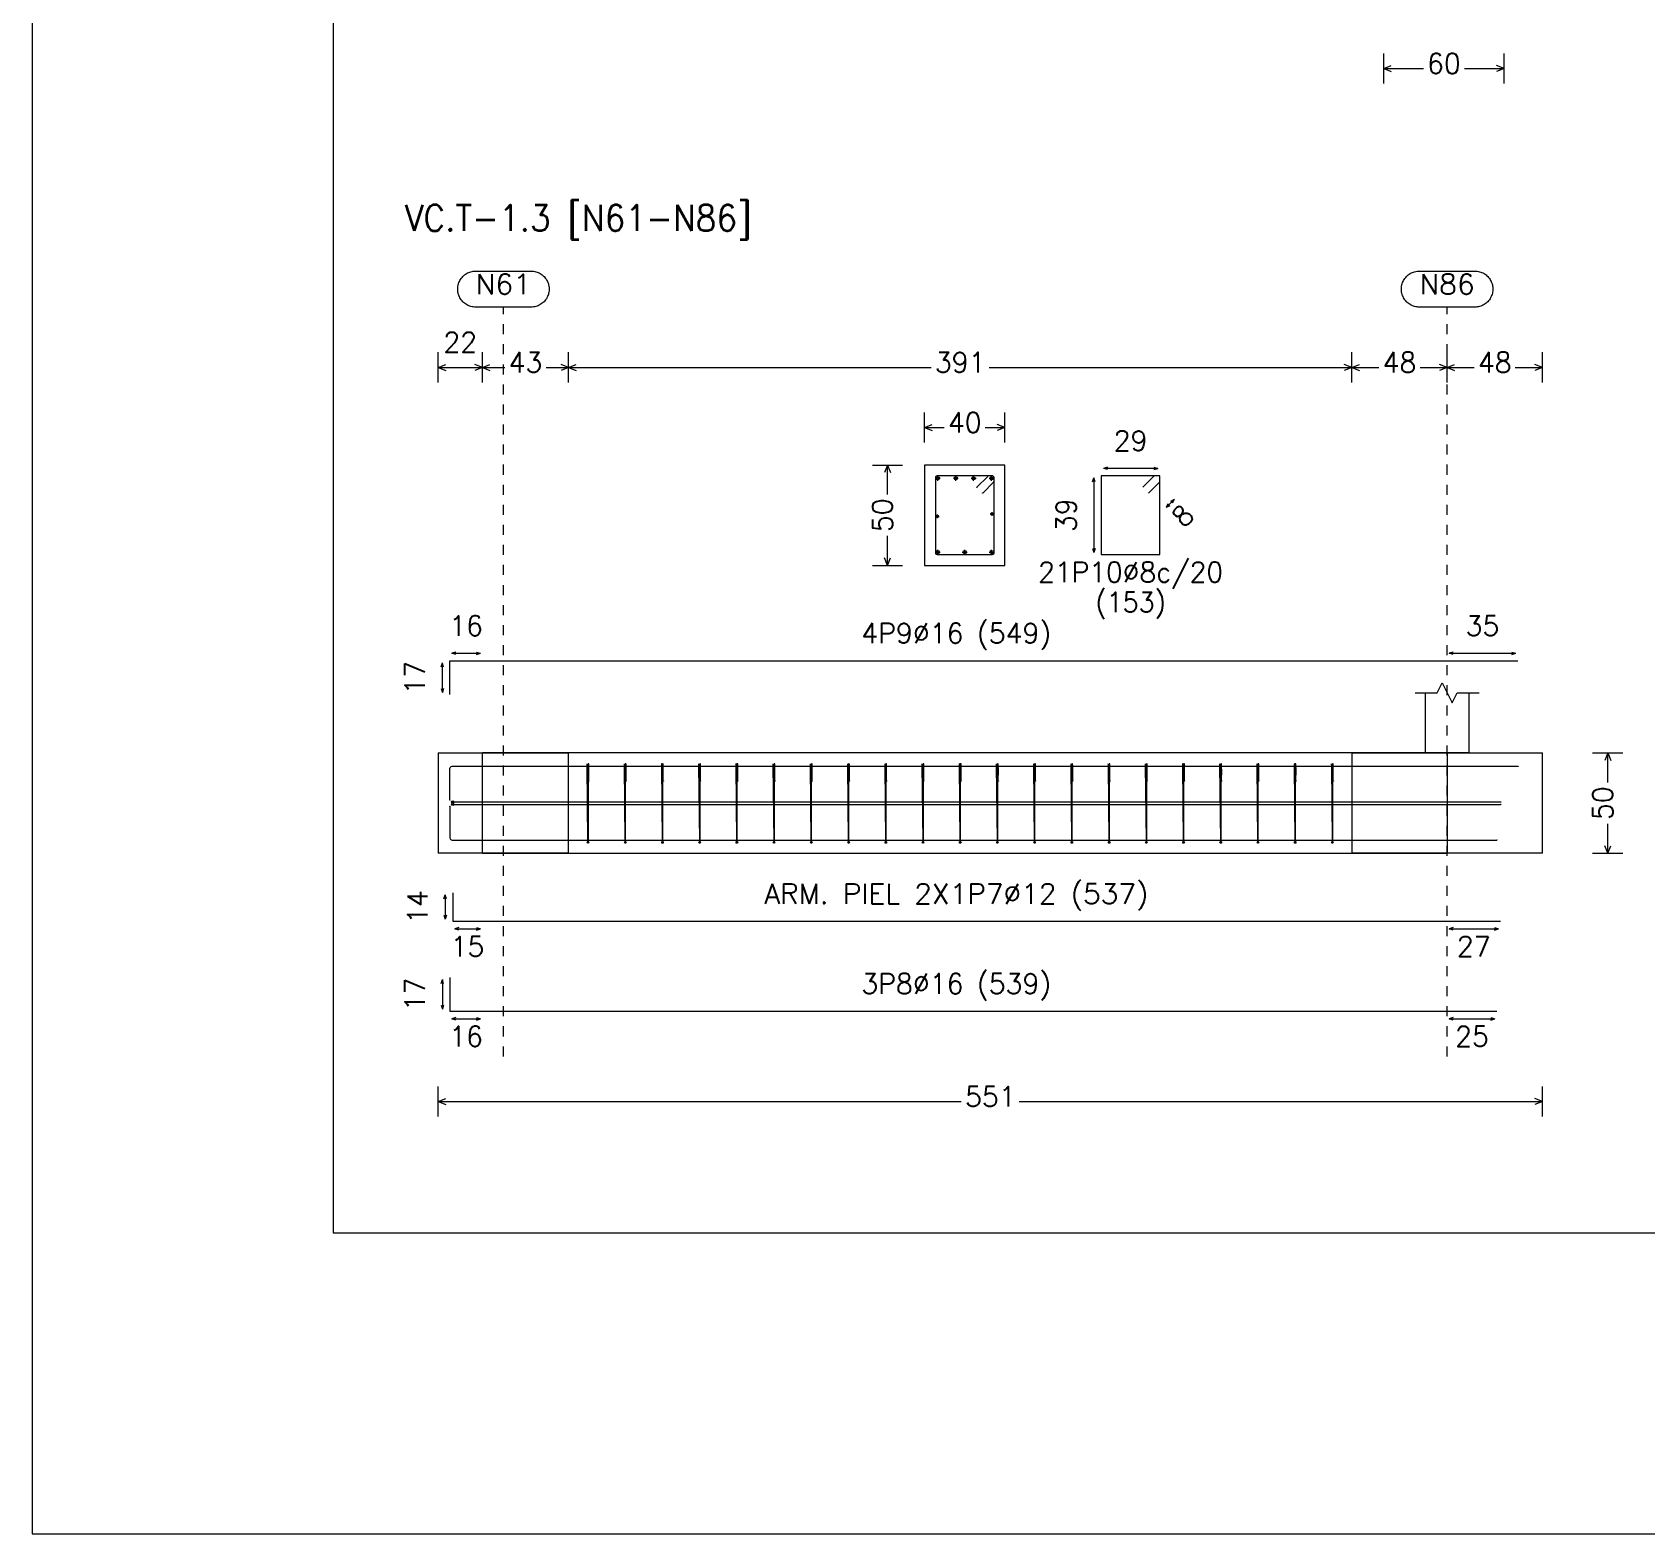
# Model space of a CAD drawing. Header units: millimetres. Extents: x -252 to 259, y -4 to 137.
# Drawn here: x -251.8 to -235.71, y 42.64 to 57.61 of the extents above; entities that cross this region are included whole.
import ezdxf
from ezdxf.enums import TextEntityAlignment as Align

# ---------------------------------------------------------------- set-up
doc = ezdxf.new("R2010")
doc.units = ezdxf.units.MM
doc.linetypes.add('CYPE_PUNTO', pattern=[0.075, 0, -0.075])
for name, color, linetype, lineweight in [('CIM_COTAS', 2, 'Continuous', 0), ('CIM_DIB_ARMADOS', 4, 'Continuous', 0), ('CIM_GEOMETRIA', 2, 'Continuous', 0), ('CIM_REFEREN', 2, 'Continuous', 0), ('CIM_TXT_ARMADOS', 3, 'Continuous', 0), ('RECUAD_LIMITES', 2, 'Continuous', 0), ('RECUAD_MARCO', 1, 'Continuous', 20)]:
    doc.layers.add(name, color=color, linetype=linetype, lineweight=lineweight)
doc.styles.add('CYPETXT', font='romans__.ttf', dxfattribs={"height": 0.2})

msp = doc.modelspace()

# ---------------------------------------------------------------- hatches: boundary and pattern name
at = {"layer": 'CIM_DIB_ARMADOS'}
h = msp.add_hatch(color=256, dxfattribs=at)
edge = h.paths.add_edge_path(flags=0)
edge.add_arc((-242.377, 53.076), 0.0016, 0, 360)
h = msp.add_hatch(color=256, dxfattribs=at)
edge = h.paths.add_edge_path(flags=0)
edge.add_arc((-242.319, 53.018), 0.0016, 0, 360)
h = msp.add_hatch(color=256, dxfattribs=at)
edge = h.paths.add_edge_path(flags=0)
edge.add_arc((-246.264, 50.205), 0.0016, 0, 360)
h = msp.add_hatch(color=256, dxfattribs=at)
edge = h.paths.add_edge_path(flags=0)
edge.add_arc((-245.893, 50.205), 0.0016, 0, 360)
h = msp.add_hatch(color=256, dxfattribs=at)
edge = h.paths.add_edge_path(flags=0)
edge.add_arc((-245.521, 50.205), 0.0016, 0, 360)
h = msp.add_hatch(color=256, dxfattribs=at)
edge = h.paths.add_edge_path(flags=0)
edge.add_arc((-245.15, 50.205), 0.0016, 0, 360)
h = msp.add_hatch(color=256, dxfattribs=at)
edge = h.paths.add_edge_path(flags=0)
edge.add_arc((-244.779, 50.205), 0.0016, 0, 360)
h = msp.add_hatch(color=256, dxfattribs=at)
edge = h.paths.add_edge_path(flags=0)
edge.add_arc((-244.408, 50.205), 0.0016, 0, 360)
h = msp.add_hatch(color=256, dxfattribs=at)
edge = h.paths.add_edge_path(flags=0)
edge.add_arc((-244.037, 50.205), 0.0016, 0, 360)
h = msp.add_hatch(color=256, dxfattribs=at)
edge = h.paths.add_edge_path(flags=0)
edge.add_arc((-243.666, 50.205), 0.0016, 0, 360)
h = msp.add_hatch(color=256, dxfattribs=at)
edge = h.paths.add_edge_path(flags=0)
edge.add_arc((-243.295, 50.205), 0.0016, 0, 360)
h = msp.add_hatch(color=256, dxfattribs=at)
edge = h.paths.add_edge_path(flags=0)
edge.add_arc((-242.923, 50.205), 0.0016, 0, 360)
h = msp.add_hatch(color=256, dxfattribs=at)
edge = h.paths.add_edge_path(flags=0)
edge.add_arc((-242.552, 50.205), 0.0016, 0, 360)
h = msp.add_hatch(color=256, dxfattribs=at)
edge = h.paths.add_edge_path(flags=0)
edge.add_arc((-242.181, 50.205), 0.0016, 0, 360)
h = msp.add_hatch(color=256, dxfattribs=at)
edge = h.paths.add_edge_path(flags=0)
edge.add_arc((-241.81, 50.205), 0.0016, 0, 360)
h = msp.add_hatch(color=256, dxfattribs=at)
edge = h.paths.add_edge_path(flags=0)
edge.add_arc((-241.439, 50.205), 0.0016, 0, 360)
h = msp.add_hatch(color=256, dxfattribs=at)
edge = h.paths.add_edge_path(flags=0)
edge.add_arc((-241.068, 50.205), 0.0016, 0, 360)
h = msp.add_hatch(color=256, dxfattribs=at)
edge = h.paths.add_edge_path(flags=0)
edge.add_arc((-240.697, 50.205), 0.0016, 0, 360)
h = msp.add_hatch(color=256, dxfattribs=at)
edge = h.paths.add_edge_path(flags=0)
edge.add_arc((-240.325, 50.205), 0.0016, 0, 360)
h = msp.add_hatch(color=256, dxfattribs=at)
edge = h.paths.add_edge_path(flags=0)
edge.add_arc((-239.954, 50.205), 0.0016, 0, 360)
h = msp.add_hatch(color=256, dxfattribs=at)
edge = h.paths.add_edge_path(flags=0)
edge.add_arc((-239.583, 50.205), 0.0016, 0, 360)
h = msp.add_hatch(color=256, dxfattribs=at)
edge = h.paths.add_edge_path(flags=0)
edge.add_arc((-239.212, 50.205), 0.0016, 0, 360)
h = msp.add_hatch(color=256, dxfattribs=at)
edge = h.paths.add_edge_path(flags=0)
edge.add_arc((-238.841, 50.205), 0.0016, 0, 360)
h = msp.add_hatch(color=256, dxfattribs=at)
edge = h.paths.add_edge_path(flags=0)
edge.add_arc((-236.982, 50.294), 0.0016, 0, 360)
h = msp.add_hatch(color=256, dxfattribs=at)
edge = h.paths.add_edge_path(flags=0)
edge.add_arc((-246.246, 50.147), 0.0016, 0, 360)
h = msp.add_hatch(color=256, dxfattribs=at)
edge = h.paths.add_edge_path(flags=0)
edge.add_arc((-245.875, 50.147), 0.0016, 0, 360)
h = msp.add_hatch(color=256, dxfattribs=at)
edge = h.paths.add_edge_path(flags=0)
edge.add_arc((-245.504, 50.147), 0.0016, 0, 360)
h = msp.add_hatch(color=256, dxfattribs=at)
edge = h.paths.add_edge_path(flags=0)
edge.add_arc((-245.133, 50.147), 0.0016, 0, 360)
h = msp.add_hatch(color=256, dxfattribs=at)
edge = h.paths.add_edge_path(flags=0)
edge.add_arc((-244.762, 50.147), 0.0016, 0, 360)
h = msp.add_hatch(color=256, dxfattribs=at)
edge = h.paths.add_edge_path(flags=0)
edge.add_arc((-244.391, 50.147), 0.0016, 0, 360)
h = msp.add_hatch(color=256, dxfattribs=at)
edge = h.paths.add_edge_path(flags=0)
edge.add_arc((-244.019, 50.147), 0.0016, 0, 360)
h = msp.add_hatch(color=256, dxfattribs=at)
edge = h.paths.add_edge_path(flags=0)
edge.add_arc((-243.648, 50.147), 0.0016, 0, 360)
h = msp.add_hatch(color=256, dxfattribs=at)
edge = h.paths.add_edge_path(flags=0)
edge.add_arc((-243.277, 50.147), 0.0016, 0, 360)
h = msp.add_hatch(color=256, dxfattribs=at)
edge = h.paths.add_edge_path(flags=0)
edge.add_arc((-242.906, 50.147), 0.0016, 0, 360)
h = msp.add_hatch(color=256, dxfattribs=at)
edge = h.paths.add_edge_path(flags=0)
edge.add_arc((-242.535, 50.147), 0.0016, 0, 360)
h = msp.add_hatch(color=256, dxfattribs=at)
edge = h.paths.add_edge_path(flags=0)
edge.add_arc((-242.164, 50.147), 0.0016, 0, 360)
h = msp.add_hatch(color=256, dxfattribs=at)
edge = h.paths.add_edge_path(flags=0)
edge.add_arc((-241.793, 50.147), 0.0016, 0, 360)
h = msp.add_hatch(color=256, dxfattribs=at)
edge = h.paths.add_edge_path(flags=0)
edge.add_arc((-241.421, 50.147), 0.0016, 0, 360)
h = msp.add_hatch(color=256, dxfattribs=at)
edge = h.paths.add_edge_path(flags=0)
edge.add_arc((-241.05, 50.147), 0.0016, 0, 360)
h = msp.add_hatch(color=256, dxfattribs=at)
edge = h.paths.add_edge_path(flags=0)
edge.add_arc((-240.679, 50.147), 0.0016, 0, 360)
h = msp.add_hatch(color=256, dxfattribs=at)
edge = h.paths.add_edge_path(flags=0)
edge.add_arc((-240.308, 50.147), 0.0016, 0, 360)
h = msp.add_hatch(color=256, dxfattribs=at)
edge = h.paths.add_edge_path(flags=0)
edge.add_arc((-239.937, 50.147), 0.0016, 0, 360)
h = msp.add_hatch(color=256, dxfattribs=at)
edge = h.paths.add_edge_path(flags=0)
edge.add_arc((-239.566, 50.147), 0.0016, 0, 360)
h = msp.add_hatch(color=256, dxfattribs=at)
edge = h.paths.add_edge_path(flags=0)
edge.add_arc((-239.195, 50.147), 0.0016, 0, 360)
h = msp.add_hatch(color=256, dxfattribs=at)
edge = h.paths.add_edge_path(flags=0)
edge.add_arc((-238.823, 50.147), 0.0016, 0, 360)
h = msp.add_hatch(color=256, dxfattribs=at)
edge = h.paths.add_edge_path(flags=0)
edge.add_arc((-247.632, 49.958), 0.0016, 0, 360)
h = msp.add_hatch(color=256, dxfattribs=at)
edge = h.paths.add_edge_path(flags=0)
edge.add_arc((-247.632, 49.894), 0.0016, 0, 360)
h = msp.add_hatch(color=256, dxfattribs=at)
edge = h.paths.add_edge_path(flags=0)
edge.add_arc((-247.604, 49.938), 0.0016, 0, 360)
h = msp.add_hatch(color=256, dxfattribs=at)
edge = h.paths.add_edge_path(flags=0)
edge.add_arc((-247.604, 49.914), 0.0016, 0, 360)
h = msp.add_hatch(color=256, dxfattribs=at)
edge = h.paths.add_edge_path(flags=0)
edge.add_arc((-237.155, 49.938), 0.0016, 0, 360)
h = msp.add_hatch(color=256, dxfattribs=at)
edge = h.paths.add_edge_path(flags=0)
edge.add_arc((-237.155, 49.914), 0.0016, 0, 360)
h = msp.add_hatch(color=256, dxfattribs=at)
edge = h.paths.add_edge_path(flags=0)
edge.add_arc((-237.192, 49.558), 0.0016, 0, 360)

# ---------------------------------------------------------------- linework, layer by layer
at = {"layer": 'CIM_COTAS'}
for p, q in [((-238.32, 57.101), (-238.32, 57.401)), ((-238.32, 57.251), (-238.245, 57.281)), ((-237.12, 57.251), (-237.195, 57.281)), ((-237.12, 57.101), (-237.12, 57.401)), ((-238.32, 57.251), (-238.245, 57.221)), ((-238.32, 57.251), (-237.925, 57.251)), ((-237.514, 57.251), (-237.12, 57.251)), ((-237.12, 57.251), (-237.195, 57.221)), ((-247.748, 54.121), (-247.748, 54.421)), ((-247.308, 54.121), (-247.308, 54.421)), ((-247.308, 54.121), (-247.308, 54.421)), ((-246.448, 54.121), (-246.448, 54.421)), ((-246.448, 54.121), (-246.448, 54.421)), ((-238.638, 54.121), (-238.638, 54.421)), ((-238.638, 54.121), (-238.638, 54.421)), ((-237.688, 54.121), (-237.688, 54.421)), ((-237.688, 54.121), (-237.688, 54.421)), ((-236.738, 54.121), (-236.738, 54.421)), ((-247.748, 54.271), (-247.673, 54.301)), ((-247.748, 54.271), (-247.673, 54.241)), ((-247.748, 54.271), (-247.308, 54.271)), ((-247.308, 54.271), (-247.383, 54.301)), ((-247.308, 54.271), (-247.383, 54.241)), ((-247.308, 54.271), (-247.233, 54.301)), ((-247.308, 54.271), (-247.233, 54.241)), ((-247.308, 54.271), (-247.084, 54.271)), ((-246.673, 54.271), (-246.448, 54.271)), ((-246.448, 54.271), (-246.523, 54.301)), ((-246.448, 54.271), (-246.523, 54.241)), ((-246.448, 54.271), (-246.373, 54.301)), ((-246.448, 54.271), (-246.373, 54.241)), ((-246.448, 54.271), (-242.833, 54.271)), ((-242.254, 54.271), (-238.638, 54.271)), ((-238.638, 54.271), (-238.713, 54.301)), ((-238.638, 54.271), (-238.713, 54.241)), ((-238.638, 54.271), (-238.563, 54.301)), ((-238.638, 54.271), (-238.563, 54.241)), ((-238.638, 54.271), (-238.369, 54.271)), ((-237.958, 54.271), (-237.688, 54.271)), ((-237.688, 54.271), (-237.763, 54.301)), ((-237.688, 54.271), (-237.763, 54.241)), ((-237.688, 54.271), (-237.613, 54.301)), ((-237.688, 54.271), (-237.613, 54.241)), ((-237.688, 54.271), (-237.419, 54.271)), ((-237.008, 54.271), (-236.738, 54.271)), ((-236.738, 54.271), (-236.813, 54.301)), ((-236.738, 54.271), (-236.813, 54.241)), ((-242.898, 53.521), (-242.898, 53.821)), ((-242.098, 53.521), (-242.098, 53.821)), ((-242.898, 53.671), (-242.823, 53.701)), ((-242.898, 53.671), (-242.823, 53.641)), ((-242.898, 53.671), (-242.704, 53.671)), ((-242.293, 53.671), (-242.098, 53.671)), ((-242.098, 53.671), (-242.173, 53.701)), ((-242.098, 53.671), (-242.173, 53.641)), ((-243.419, 53.297), (-243.119, 53.297)), ((-243.269, 53.297), (-243.299, 53.222)), ((-243.269, 53.297), (-243.239, 53.222)), ((-243.269, 53.002), (-243.269, 53.297)), ((-243.269, 52.297), (-243.269, 52.591)), ((-243.419, 52.297), (-243.119, 52.297)), ((-243.269, 52.297), (-243.299, 52.372)), ((-243.269, 52.297), (-243.239, 52.372)), ((-236.237, 50.426), (-235.937, 50.426)), ((-236.087, 50.426), (-236.117, 50.351)), ((-236.087, 50.426), (-236.057, 50.351)), ((-236.087, 50.131), (-236.087, 50.426)), ((-236.087, 49.426), (-236.087, 49.72)), ((-236.237, 49.426), (-235.937, 49.426)), ((-236.087, 49.426), (-236.117, 49.501)), ((-236.087, 49.426), (-236.057, 49.501)), ((-247.748, 46.801), (-247.748, 47.101)), ((-247.748, 46.951), (-247.673, 46.981)), ((-236.738, 46.951), (-236.813, 46.981)), ((-236.738, 46.801), (-236.738, 47.101)), ((-247.748, 46.951), (-247.673, 46.921)), ((-247.748, 46.951), (-242.533, 46.951)), ((-241.954, 46.951), (-236.738, 46.951)), ((-236.738, 46.951), (-236.813, 46.921))]:
    msp.add_line(p, q, dxfattribs=at)
at = {"layer": 'CIM_COTAS', "linetype": 'CYPE_PUNTO'}
for p, q in [((-247.098, 47.401), (-247.098, 54.871)), ((-237.688, 47.401), (-237.688, 54.871))]:
    msp.add_line(p, q, dxfattribs=at)
at = {"layer": 'CIM_COTAS'}
for points in [[(-246.822, 55.231), (-246.81, 55.231), (-246.798, 55.23), (-246.786, 55.228), (-246.774, 55.225), (-246.763, 55.221), (-246.752, 55.217), (-246.741, 55.212), (-246.73, 55.206), (-246.72, 55.2), (-246.71, 55.193), (-246.701, 55.185), (-246.693, 55.177), (-246.685, 55.168), (-246.677, 55.158), (-246.67, 55.148), (-246.664, 55.138), (-246.659, 55.127), (-246.654, 55.116), (-246.65, 55.105), (-246.647, 55.093), (-246.645, 55.081), (-246.643, 55.069), (-246.642, 55.057), (-246.642, 55.045), (-246.643, 55.033), (-246.645, 55.021), (-246.647, 55.01), (-246.65, 54.998), (-246.654, 54.987), (-246.659, 54.976), (-246.664, 54.965), (-246.67, 54.955), (-246.677, 54.945), (-246.685, 54.935), (-246.693, 54.926), (-246.701, 54.918), (-246.71, 54.91), (-246.72, 54.903), (-246.73, 54.897), (-246.741, 54.891), (-246.752, 54.886), (-246.763, 54.881), (-246.774, 54.878), (-246.786, 54.875), (-246.798, 54.873), (-246.81, 54.872), (-246.822, 54.871), (-247.374, 54.871), (-247.386, 54.872), (-247.398, 54.873), (-247.41, 54.875), (-247.422, 54.878), (-247.433, 54.881), (-247.444, 54.886), (-247.455, 54.891), (-247.466, 54.897), (-247.476, 54.903), (-247.486, 54.91), (-247.495, 54.918), (-247.503, 54.926), (-247.511, 54.935), (-247.519, 54.945), (-247.526, 54.955), (-247.532, 54.965), (-247.537, 54.976), (-247.542, 54.987), (-247.546, 54.998), (-247.549, 55.01), (-247.552, 55.021), (-247.553, 55.033), (-247.554, 55.045), (-247.554, 55.057), (-247.553, 55.069), (-247.552, 55.081), (-247.549, 55.093), (-247.546, 55.105), (-247.542, 55.116), (-247.537, 55.127), (-247.532, 55.138), (-247.526, 55.148), (-247.519, 55.158), (-247.511, 55.168), (-247.503, 55.177), (-247.495, 55.185), (-247.486, 55.193), (-247.476, 55.2), (-247.466, 55.206), (-247.455, 55.212), (-247.444, 55.217), (-247.433, 55.221), (-247.422, 55.225), (-247.41, 55.228), (-247.398, 55.23), (-247.386, 55.231), (-247.374, 55.231), (-246.822, 55.231)], [(-237.412, 55.231), (-237.4, 55.231), (-237.388, 55.23), (-237.376, 55.228), (-237.364, 55.225), (-237.353, 55.221), (-237.342, 55.217), (-237.331, 55.212), (-237.32, 55.206), (-237.31, 55.2), (-237.3, 55.193), (-237.291, 55.185), (-237.283, 55.177), (-237.275, 55.168), (-237.267, 55.158), (-237.26, 55.148), (-237.254, 55.138), (-237.249, 55.127), (-237.244, 55.116), (-237.24, 55.105), (-237.237, 55.093), (-237.235, 55.081), (-237.233, 55.069), (-237.232, 55.057), (-237.232, 55.045), (-237.233, 55.033), (-237.235, 55.021), (-237.237, 55.01), (-237.24, 54.998), (-237.244, 54.987), (-237.249, 54.976), (-237.254, 54.965), (-237.26, 54.955), (-237.267, 54.945), (-237.275, 54.935), (-237.283, 54.926), (-237.291, 54.918), (-237.3, 54.91), (-237.31, 54.903), (-237.32, 54.897), (-237.331, 54.891), (-237.342, 54.886), (-237.353, 54.881), (-237.364, 54.878), (-237.376, 54.875), (-237.388, 54.873), (-237.4, 54.872), (-237.412, 54.871), (-237.964, 54.871), (-237.976, 54.872), (-237.988, 54.873), (-238, 54.875), (-238.012, 54.878), (-238.023, 54.881), (-238.034, 54.886), (-238.045, 54.891), (-238.056, 54.897), (-238.066, 54.903), (-238.076, 54.91), (-238.085, 54.918), (-238.093, 54.926), (-238.101, 54.935), (-238.109, 54.945), (-238.116, 54.955), (-238.122, 54.965), (-238.127, 54.976), (-238.132, 54.987), (-238.136, 54.998), (-238.139, 55.01), (-238.142, 55.021), (-238.143, 55.033), (-238.144, 55.045), (-238.144, 55.057), (-238.143, 55.069), (-238.142, 55.081), (-238.139, 55.093), (-238.136, 55.105), (-238.132, 55.116), (-238.127, 55.127), (-238.122, 55.138), (-238.116, 55.148), (-238.109, 55.158), (-238.101, 55.168), (-238.093, 55.177), (-238.085, 55.185), (-238.076, 55.193), (-238.066, 55.2), (-238.056, 55.206), (-238.045, 55.212), (-238.034, 55.217), (-238.023, 55.221), (-238.012, 55.225), (-238, 55.228), (-237.988, 55.23), (-237.976, 55.231), (-237.964, 55.231), (-237.412, 55.231)]]:
    msp.add_lwpolyline(points, close=True, dxfattribs=at)
at = {"layer": 'CIM_DIB_ARMADOS'}
for p, q in [((-242.79, 53.165), (-242.742, 53.165)), ((-242.766, 53.141), (-242.766, 53.189)), ((-242.611, 53.165), (-242.563, 53.165)), ((-242.587, 53.141), (-242.587, 53.189)), ((-242.433, 53.165), (-242.385, 53.165)), ((-242.409, 53.141), (-242.409, 53.189)), ((-242.254, 53.165), (-242.206, 53.165)), ((-242.23, 53.141), (-242.23, 53.189)), ((-242.788, 52.785), (-242.752, 52.785)), ((-242.77, 52.767), (-242.77, 52.803)), ((-242.244, 52.809), (-242.208, 52.809)), ((-242.226, 52.791), (-242.226, 52.827)), ((-242.766, 52.405), (-242.766, 52.453)), ((-242.498, 52.405), (-242.498, 52.453)), ((-242.23, 52.405), (-242.23, 52.453)), ((-242.79, 52.429), (-242.742, 52.429)), ((-242.522, 52.429), (-242.474, 52.429)), ((-242.254, 52.429), (-242.206, 52.429))]:
    msp.add_line(p, q, dxfattribs=at)
for points in [[(-242.319, 53.018), (-242.211, 53.126), (-242.207, 53.131), (-242.206, 53.138), (-242.206, 53.173), (-242.208, 53.181), (-242.214, 53.187), (-242.222, 53.189), (-242.774, 53.189), (-242.782, 53.187), (-242.788, 53.181), (-242.79, 53.173), (-242.79, 52.421), (-242.788, 52.413), (-242.782, 52.407), (-242.774, 52.405), (-242.222, 52.405), (-242.214, 52.407), (-242.208, 52.413), (-242.206, 52.421), (-242.206, 53.173), (-242.208, 53.181), (-242.214, 53.187), (-242.222, 53.189), (-242.257, 53.189), (-242.264, 53.188), (-242.269, 53.184), (-242.377, 53.076)], [(-240.665, 53.018), (-240.552, 53.131), (-240.552, 53.189), (-241.136, 53.189), (-241.136, 52.405), (-240.552, 52.405), (-240.552, 53.189), (-240.61, 53.189), (-240.723, 53.076)], [(-247.632, 51.009), (-247.632, 51.345), (-247.308, 51.345), (-237.688, 51.345), (-236.982, 51.345)], [(-247.632, 49.958), (-247.632, 50.27), (-247.629, 50.282), (-247.62, 50.291), (-247.608, 50.294), (-247.308, 50.294), (-237.688, 50.294), (-236.982, 50.294)], [(-246.246, 50.147), (-246.246, 50.255), (-246.246, 50.26), (-246.246, 50.267), (-246.246, 50.302), (-246.246, 50.31), (-246.247, 50.316), (-246.247, 50.318), (-246.254, 50.318), (-246.254, 50.316), (-246.254, 50.31), (-246.254, 50.302), (-246.254, 49.55), (-246.254, 49.542), (-246.254, 49.536), (-246.254, 49.534), (-246.254, 49.536), (-246.255, 49.542), (-246.255, 49.55), (-246.262, 50.302), (-246.262, 50.31), (-246.263, 50.316), (-246.263, 50.318), (-246.263, 50.318), (-246.263, 50.317), (-246.263, 50.313), (-246.264, 50.205)], [(-245.875, 50.147), (-245.875, 50.255), (-245.875, 50.26), (-245.875, 50.267), (-245.875, 50.302), (-245.875, 50.31), (-245.875, 50.316), (-245.876, 50.318), (-245.883, 50.318), (-245.883, 50.316), (-245.883, 50.31), (-245.883, 50.302), (-245.883, 49.55), (-245.883, 49.542), (-245.883, 49.536), (-245.883, 49.534), (-245.883, 49.536), (-245.883, 49.542), (-245.883, 49.55), (-245.891, 50.302), (-245.891, 50.31), (-245.891, 50.316), (-245.892, 50.318), (-245.892, 50.318), (-245.892, 50.317), (-245.892, 50.313), (-245.893, 50.205)], [(-245.504, 50.147), (-245.504, 50.255), (-245.504, 50.26), (-245.504, 50.267), (-245.504, 50.302), (-245.504, 50.31), (-245.504, 50.316), (-245.504, 50.318), (-245.512, 50.318), (-245.512, 50.316), (-245.512, 50.31), (-245.512, 50.302), (-245.512, 49.55), (-245.512, 49.542), (-245.512, 49.536), (-245.512, 49.534), (-245.512, 49.536), (-245.512, 49.542), (-245.512, 49.55), (-245.52, 50.302), (-245.52, 50.31), (-245.52, 50.316), (-245.52, 50.318), (-245.521, 50.318), (-245.521, 50.317), (-245.521, 50.313), (-245.521, 50.205)], [(-245.133, 50.147), (-245.132, 50.255), (-245.132, 50.26), (-245.133, 50.267), (-245.133, 50.302), (-245.133, 50.31), (-245.133, 50.316), (-245.133, 50.318), (-245.141, 50.318), (-245.141, 50.316), (-245.141, 50.31), (-245.141, 50.302), (-245.141, 49.55), (-245.141, 49.542), (-245.141, 49.536), (-245.141, 49.534), (-245.141, 49.536), (-245.141, 49.542), (-245.141, 49.55), (-245.149, 50.302), (-245.149, 50.31), (-245.149, 50.316), (-245.149, 50.318), (-245.15, 50.318), (-245.15, 50.317), (-245.15, 50.313), (-245.15, 50.205)], [(-244.762, 50.147), (-244.761, 50.255), (-244.761, 50.26), (-244.761, 50.267), (-244.762, 50.302), (-244.762, 50.31), (-244.762, 50.316), (-244.762, 50.318), (-244.77, 50.318), (-244.77, 50.316), (-244.77, 50.31), (-244.77, 50.302), (-244.77, 49.55), (-244.77, 49.542), (-244.77, 49.536), (-244.77, 49.534), (-244.77, 49.536), (-244.77, 49.542), (-244.77, 49.55), (-244.778, 50.302), (-244.778, 50.31), (-244.778, 50.316), (-244.778, 50.318), (-244.779, 50.318), (-244.779, 50.317), (-244.779, 50.313), (-244.779, 50.205)], [(-244.391, 50.147), (-244.39, 50.255), (-244.39, 50.26), (-244.39, 50.267), (-244.391, 50.302), (-244.391, 50.31), (-244.391, 50.316), (-244.391, 50.318), (-244.399, 50.318), (-244.399, 50.316), (-244.399, 50.31), (-244.399, 50.302), (-244.399, 49.55), (-244.399, 49.542), (-244.399, 49.536), (-244.399, 49.534), (-244.399, 49.536), (-244.399, 49.542), (-244.399, 49.55), (-244.407, 50.302), (-244.407, 50.31), (-244.407, 50.316), (-244.407, 50.318), (-244.407, 50.318), (-244.408, 50.317), (-244.408, 50.313), (-244.408, 50.205)], [(-244.019, 50.147), (-244.019, 50.255), (-244.019, 50.26), (-244.019, 50.267), (-244.019, 50.302), (-244.02, 50.31), (-244.02, 50.316), (-244.02, 50.318), (-244.027, 50.318), (-244.027, 50.316), (-244.028, 50.31), (-244.028, 50.302), (-244.028, 49.55), (-244.028, 49.542), (-244.028, 49.536), (-244.028, 49.534), (-244.028, 49.536), (-244.028, 49.542), (-244.028, 49.55), (-244.035, 50.302), (-244.036, 50.31), (-244.036, 50.316), (-244.036, 50.318), (-244.036, 50.318), (-244.036, 50.317), (-244.036, 50.313), (-244.037, 50.205)], [(-243.648, 50.147), (-243.648, 50.255), (-243.648, 50.26), (-243.648, 50.267), (-243.648, 50.302), (-243.648, 50.31), (-243.649, 50.316), (-243.649, 50.318), (-243.656, 50.318), (-243.656, 50.316), (-243.656, 50.31), (-243.656, 50.302), (-243.656, 49.55), (-243.656, 49.542), (-243.656, 49.536), (-243.656, 49.534), (-243.656, 49.536), (-243.657, 49.542), (-243.657, 49.55), (-243.664, 50.302), (-243.664, 50.31), (-243.665, 50.316), (-243.665, 50.318), (-243.665, 50.318), (-243.665, 50.317), (-243.665, 50.313), (-243.666, 50.205)], [(-243.277, 50.147), (-243.277, 50.255), (-243.277, 50.26), (-243.277, 50.267), (-243.277, 50.302), (-243.277, 50.31), (-243.277, 50.316), (-243.278, 50.318), (-243.285, 50.318), (-243.285, 50.316), (-243.285, 50.31), (-243.285, 50.302), (-243.285, 49.55), (-243.285, 49.542), (-243.285, 49.536), (-243.285, 49.534), (-243.285, 49.536), (-243.285, 49.542), (-243.285, 49.55), (-243.293, 50.302), (-243.293, 50.31), (-243.293, 50.316), (-243.294, 50.318), (-243.294, 50.318), (-243.294, 50.317), (-243.294, 50.313), (-243.295, 50.205)], [(-242.906, 50.147), (-242.906, 50.255), (-242.906, 50.26), (-242.906, 50.267), (-242.906, 50.302), (-242.906, 50.31), (-242.906, 50.316), (-242.906, 50.318), (-242.914, 50.318), (-242.914, 50.316), (-242.914, 50.31), (-242.914, 50.302), (-242.914, 49.55), (-242.914, 49.542), (-242.914, 49.536), (-242.914, 49.534), (-242.914, 49.536), (-242.914, 49.542), (-242.914, 49.55), (-242.922, 50.302), (-242.922, 50.31), (-242.922, 50.316), (-242.922, 50.318), (-242.923, 50.318), (-242.923, 50.317), (-242.923, 50.313), (-242.923, 50.205)], [(-242.535, 50.147), (-242.534, 50.255), (-242.534, 50.26), (-242.535, 50.267), (-242.535, 50.302), (-242.535, 50.31), (-242.535, 50.316), (-242.535, 50.318), (-242.543, 50.318), (-242.543, 50.316), (-242.543, 50.31), (-242.543, 50.302), (-242.543, 49.55), (-242.543, 49.542), (-242.543, 49.536), (-242.543, 49.534), (-242.543, 49.536), (-242.543, 49.542), (-242.543, 49.55), (-242.551, 50.302), (-242.551, 50.31), (-242.551, 50.316), (-242.551, 50.318), (-242.552, 50.318), (-242.552, 50.317), (-242.552, 50.313), (-242.552, 50.205)], [(-242.164, 50.147), (-242.163, 50.255), (-242.163, 50.26), (-242.163, 50.267), (-242.164, 50.302), (-242.164, 50.31), (-242.164, 50.316), (-242.164, 50.318), (-242.172, 50.318), (-242.172, 50.316), (-242.172, 50.31), (-242.172, 50.302), (-242.172, 49.55), (-242.172, 49.542), (-242.172, 49.536), (-242.172, 49.534), (-242.172, 49.536), (-242.172, 49.542), (-242.172, 49.55), (-242.18, 50.302), (-242.18, 50.31), (-242.18, 50.316), (-242.18, 50.318), (-242.181, 50.318), (-242.181, 50.317), (-242.181, 50.313), (-242.181, 50.205)], [(-241.793, 50.147), (-241.792, 50.255), (-241.792, 50.26), (-241.792, 50.267), (-241.793, 50.302), (-241.793, 50.31), (-241.793, 50.316), (-241.793, 50.318), (-241.801, 50.318), (-241.801, 50.316), (-241.801, 50.31), (-241.801, 50.302), (-241.801, 49.55), (-241.801, 49.542), (-241.801, 49.536), (-241.801, 49.534), (-241.801, 49.536), (-241.801, 49.542), (-241.801, 49.55), (-241.809, 50.302), (-241.809, 50.31), (-241.809, 50.316), (-241.809, 50.318), (-241.809, 50.318), (-241.81, 50.317), (-241.81, 50.313), (-241.81, 50.205)], [(-241.421, 50.147), (-241.421, 50.255), (-241.421, 50.26), (-241.421, 50.267), (-241.421, 50.302), (-241.422, 50.31), (-241.422, 50.316), (-241.422, 50.318), (-241.429, 50.318), (-241.429, 50.316), (-241.43, 50.31), (-241.43, 50.302), (-241.43, 49.55), (-241.43, 49.542), (-241.43, 49.536), (-241.43, 49.534), (-241.43, 49.536), (-241.43, 49.542), (-241.43, 49.55), (-241.437, 50.302), (-241.438, 50.31), (-241.438, 50.316), (-241.438, 50.318), (-241.438, 50.318), (-241.438, 50.317), (-241.438, 50.313), (-241.439, 50.205)], [(-241.05, 50.147), (-241.05, 50.255), (-241.05, 50.26), (-241.05, 50.267), (-241.05, 50.302), (-241.05, 50.31), (-241.051, 50.316), (-241.051, 50.318), (-241.058, 50.318), (-241.058, 50.316), (-241.058, 50.31), (-241.058, 50.302), (-241.058, 49.55), (-241.058, 49.542), (-241.058, 49.536), (-241.058, 49.534), (-241.058, 49.536), (-241.059, 49.542), (-241.059, 49.55), (-241.066, 50.302), (-241.066, 50.31), (-241.067, 50.316), (-241.067, 50.318), (-241.067, 50.318), (-241.067, 50.317), (-241.067, 50.313), (-241.068, 50.205)], [(-240.679, 50.147), (-240.679, 50.255), (-240.679, 50.26), (-240.679, 50.267), (-240.679, 50.302), (-240.679, 50.31), (-240.679, 50.316), (-240.68, 50.318), (-240.687, 50.318), (-240.687, 50.316), (-240.687, 50.31), (-240.687, 50.302), (-240.687, 49.55), (-240.687, 49.542), (-240.687, 49.536), (-240.687, 49.534), (-240.687, 49.536), (-240.687, 49.542), (-240.687, 49.55), (-240.695, 50.302), (-240.695, 50.31), (-240.695, 50.316), (-240.696, 50.318), (-240.696, 50.318), (-240.696, 50.317), (-240.696, 50.313), (-240.697, 50.205)], [(-240.308, 50.147), (-240.308, 50.255), (-240.308, 50.26), (-240.308, 50.267), (-240.308, 50.302), (-240.308, 50.31), (-240.308, 50.316), (-240.308, 50.318), (-240.316, 50.318), (-240.316, 50.316), (-240.316, 50.31), (-240.316, 50.302), (-240.316, 49.55), (-240.316, 49.542), (-240.316, 49.536), (-240.316, 49.534), (-240.316, 49.536), (-240.316, 49.542), (-240.316, 49.55), (-240.324, 50.302), (-240.324, 50.31), (-240.324, 50.316), (-240.324, 50.318), (-240.325, 50.318), (-240.325, 50.317), (-240.325, 50.313), (-240.325, 50.205)], [(-239.937, 50.147), (-239.936, 50.255), (-239.936, 50.26), (-239.937, 50.267), (-239.937, 50.302), (-239.937, 50.31), (-239.937, 50.316), (-239.937, 50.318), (-239.945, 50.318), (-239.945, 50.316), (-239.945, 50.31), (-239.945, 50.302), (-239.945, 49.55), (-239.945, 49.542), (-239.945, 49.536), (-239.945, 49.534), (-239.945, 49.536), (-239.945, 49.542), (-239.945, 49.55), (-239.953, 50.302), (-239.953, 50.31), (-239.953, 50.316), (-239.953, 50.318), (-239.954, 50.318), (-239.954, 50.317), (-239.954, 50.313), (-239.954, 50.205)], [(-239.566, 50.147), (-239.565, 50.255), (-239.565, 50.26), (-239.565, 50.267), (-239.566, 50.302), (-239.566, 50.31), (-239.566, 50.316), (-239.566, 50.318), (-239.574, 50.318), (-239.574, 50.316), (-239.574, 50.31), (-239.574, 50.302), (-239.574, 49.55), (-239.574, 49.542), (-239.574, 49.536), (-239.574, 49.534), (-239.574, 49.536), (-239.574, 49.542), (-239.574, 49.55), (-239.582, 50.302), (-239.582, 50.31), (-239.582, 50.316), (-239.582, 50.318), (-239.583, 50.318), (-239.583, 50.317), (-239.583, 50.313), (-239.583, 50.205)], [(-239.195, 50.147), (-239.194, 50.255), (-239.194, 50.26), (-239.194, 50.267), (-239.195, 50.302), (-239.195, 50.31), (-239.195, 50.316), (-239.195, 50.318), (-239.203, 50.318), (-239.203, 50.316), (-239.203, 50.31), (-239.203, 50.302), (-239.203, 49.55), (-239.203, 49.542), (-239.203, 49.536), (-239.203, 49.534), (-239.203, 49.536), (-239.203, 49.542), (-239.203, 49.55), (-239.211, 50.302), (-239.211, 50.31), (-239.211, 50.316), (-239.211, 50.318), (-239.211, 50.318), (-239.212, 50.317), (-239.212, 50.313), (-239.212, 50.205)], [(-238.823, 50.147), (-238.823, 50.255), (-238.823, 50.26), (-238.823, 50.267), (-238.823, 50.302), (-238.824, 50.31), (-238.824, 50.316), (-238.824, 50.318), (-238.831, 50.318), (-238.831, 50.316), (-238.832, 50.31), (-238.832, 50.302), (-238.832, 49.55), (-238.832, 49.542), (-238.832, 49.536), (-238.832, 49.534), (-238.832, 49.536), (-238.832, 49.542), (-238.832, 49.55), (-238.839, 50.302), (-238.84, 50.31), (-238.84, 50.316), (-238.84, 50.318), (-238.84, 50.318), (-238.84, 50.317), (-238.84, 50.313), (-238.841, 50.205)], [(-247.632, 49.894), (-247.632, 49.582), (-247.629, 49.57), (-247.62, 49.561), (-247.608, 49.558), (-247.308, 49.558), (-237.688, 49.558), (-237.192, 49.558)], [(-247.604, 49.938), (-247.601, 49.938), (-247.594, 49.938), (-247.584, 49.938), (-247.308, 49.938), (-237.688, 49.938), (-237.155, 49.938)], [(-247.604, 49.914), (-247.601, 49.914), (-247.594, 49.914), (-247.584, 49.914), (-247.308, 49.914), (-237.688, 49.914), (-237.155, 49.914)], [(-247.604, 49.032), (-247.604, 48.748), (-247.308, 48.748), (-237.688, 48.748), (-237.155, 48.748)], [(-247.632, 48.187), (-247.632, 47.851), (-247.308, 47.851), (-237.688, 47.851), (-237.192, 47.851)]]:
    msp.add_lwpolyline(points, dxfattribs=at)
for centre, radius in [((-242.766, 53.165), 0.016), ((-242.587, 53.165), 0.016), ((-242.409, 53.165), 0.016), ((-242.23, 53.165), 0.016), ((-242.377, 53.076), 0.0016), ((-242.319, 53.018), 0.0016), ((-242.77, 52.785), 0.012), ((-242.226, 52.809), 0.012), ((-242.766, 52.429), 0.016), ((-242.498, 52.429), 0.016), ((-242.23, 52.429), 0.016), ((-246.264, 50.205), 0.0016), ((-245.893, 50.205), 0.0016), ((-245.521, 50.205), 0.0016), ((-245.15, 50.205), 0.0016), ((-244.779, 50.205), 0.0016), ((-244.408, 50.205), 0.0016), ((-244.037, 50.205), 0.0016), ((-243.666, 50.205), 0.0016), ((-243.295, 50.205), 0.0016), ((-242.923, 50.205), 0.0016), ((-242.552, 50.205), 0.0016), ((-242.181, 50.205), 0.0016), ((-241.81, 50.205), 0.0016), ((-241.439, 50.205), 0.0016), ((-241.068, 50.205), 0.0016), ((-240.697, 50.205), 0.0016), ((-240.325, 50.205), 0.0016), ((-239.954, 50.205), 0.0016), ((-239.583, 50.205), 0.0016), ((-239.212, 50.205), 0.0016), ((-238.841, 50.205), 0.0016), ((-236.982, 50.294), 0.0016), ((-246.246, 50.147), 0.0016), ((-245.875, 50.147), 0.0016), ((-245.504, 50.147), 0.0016), ((-245.133, 50.147), 0.0016), ((-244.762, 50.147), 0.0016), ((-244.391, 50.147), 0.0016), ((-244.019, 50.147), 0.0016), ((-243.648, 50.147), 0.0016), ((-243.277, 50.147), 0.0016), ((-242.906, 50.147), 0.0016), ((-242.535, 50.147), 0.0016), ((-242.164, 50.147), 0.0016), ((-241.793, 50.147), 0.0016), ((-241.421, 50.147), 0.0016), ((-241.05, 50.147), 0.0016), ((-240.679, 50.147), 0.0016), ((-240.308, 50.147), 0.0016), ((-239.937, 50.147), 0.0016), ((-239.566, 50.147), 0.0016), ((-239.195, 50.147), 0.0016), ((-238.823, 50.147), 0.0016), ((-247.632, 49.958), 0.0016), ((-247.632, 49.894), 0.0016), ((-247.604, 49.938), 0.012), ((-247.604, 49.914), 0.012), ((-247.604, 49.938), 0.0016), ((-247.604, 49.914), 0.0016), ((-237.155, 49.938), 0.0016), ((-237.155, 49.914), 0.0016), ((-237.192, 49.558), 0.0016), ((-246.254, 49.534), 0.008), ((-245.883, 49.534), 0.008), ((-245.512, 49.534), 0.008), ((-245.141, 49.534), 0.008), ((-244.77, 49.534), 0.008), ((-244.399, 49.534), 0.008), ((-244.028, 49.534), 0.008), ((-243.656, 49.534), 0.008), ((-243.285, 49.534), 0.008), ((-242.914, 49.534), 0.008), ((-242.543, 49.534), 0.008), ((-242.172, 49.534), 0.008), ((-241.801, 49.534), 0.008), ((-241.43, 49.534), 0.008), ((-241.058, 49.534), 0.008), ((-240.687, 49.534), 0.008), ((-240.316, 49.534), 0.008), ((-239.945, 49.534), 0.008), ((-239.574, 49.534), 0.008), ((-239.203, 49.534), 0.008), ((-238.832, 49.534), 0.008)]:
    msp.add_circle(centre, radius, dxfattribs=at)
at = {"layer": 'CIM_GEOMETRIA'}
for p, q in [((-237.908, 51.026), (-237.908, 50.426)), ((-237.468, 50.426), (-237.468, 51.026)), ((-247.748, 50.426), (-246.448, 50.426)), ((-247.748, 50.426), (-247.748, 49.426)), ((-247.308, 49.426), (-247.308, 50.426)), ((-237.688, 50.426), (-247.308, 50.426)), ((-246.448, 49.426), (-246.448, 50.426)), ((-238.638, 50.426), (-236.738, 50.426)), ((-238.638, 50.426), (-238.638, 49.426)), ((-237.468, 50.426), (-237.908, 50.426)), ((-237.688, 50.426), (-237.688, 49.426)), ((-236.738, 49.426), (-236.738, 50.426)), ((-246.448, 49.426), (-247.748, 49.426)), ((-247.308, 49.426), (-237.688, 49.426)), ((-236.738, 49.426), (-238.638, 49.426))]:
    msp.add_line(p, q, dxfattribs=at)
msp.add_lwpolyline([(-242.898, 53.297), (-242.898, 52.297), (-242.098, 52.297), (-242.098, 53.297), (-242.898, 53.297)], close=True, dxfattribs=at)
msp.add_lwpolyline([(-238.008, 51.026), (-237.788, 51.026), (-237.738, 51.126), (-237.638, 50.926), (-237.588, 51.026), (-237.368, 51.026)], dxfattribs=at)
at = {"layer": 'CIM_TXT_ARMADOS'}
for p, q in [((-241.075, 53.276), (-241.115, 53.264)), ((-241.075, 53.251), (-241.115, 53.264)), ((-240.572, 53.264), (-241.115, 53.264)), ((-240.612, 53.276), (-240.572, 53.264)), ((-240.612, 53.251), (-240.572, 53.264)), ((-241.223, 53.129), (-241.211, 53.169)), ((-241.198, 53.129), (-241.211, 53.169)), ((-241.211, 53.169), (-241.211, 52.425)), ((-240.491, 52.873), (-240.407, 52.958)), ((-240.444, 52.938), (-240.407, 52.958)), ((-240.426, 52.92), (-240.407, 52.958)), ((-240.472, 52.91), (-240.491, 52.873)), ((-240.454, 52.892), (-240.491, 52.873)), ((-241.223, 52.465), (-241.211, 52.425)), ((-241.198, 52.465), (-241.211, 52.425)), ((-247.72, 51.285), (-247.707, 51.325)), ((-247.695, 51.285), (-247.707, 51.325)), ((-247.707, 51.029), (-247.707, 51.325)), ((-247.572, 51.432), (-247.612, 51.42)), ((-247.572, 51.407), (-247.612, 51.42)), ((-247.612, 51.42), (-247.328, 51.42)), ((-247.368, 51.432), (-247.328, 51.42)), ((-247.368, 51.407), (-247.328, 51.42)), ((-237.628, 51.432), (-237.668, 51.42)), ((-237.628, 51.407), (-237.668, 51.42)), ((-237.668, 51.42), (-237.002, 51.42)), ((-237.042, 51.432), (-237.002, 51.42)), ((-237.042, 51.407), (-237.002, 51.42)), ((-247.72, 51.069), (-247.707, 51.029)), ((-247.695, 51.069), (-247.707, 51.029)), ((-247.692, 48.972), (-247.679, 49.012)), ((-247.667, 48.972), (-247.679, 49.012)), ((-247.679, 49.012), (-247.679, 48.768)), ((-247.692, 48.808), (-247.679, 48.768)), ((-247.667, 48.808), (-247.679, 48.768)), ((-247.544, 48.685), (-247.584, 48.673)), ((-247.544, 48.66), (-247.584, 48.673)), ((-247.584, 48.673), (-247.328, 48.673)), ((-247.368, 48.685), (-247.328, 48.673)), ((-247.368, 48.66), (-247.328, 48.673)), ((-237.628, 48.685), (-237.668, 48.673)), ((-237.628, 48.66), (-237.668, 48.673)), ((-237.668, 48.673), (-237.175, 48.673)), ((-237.215, 48.685), (-237.175, 48.673)), ((-237.215, 48.66), (-237.175, 48.673)), ((-247.72, 48.127), (-247.707, 48.167)), ((-247.695, 48.127), (-247.707, 48.167)), ((-247.707, 48.167), (-247.707, 47.871)), ((-247.72, 47.911), (-247.707, 47.871)), ((-247.695, 47.911), (-247.707, 47.871)), ((-247.572, 47.788), (-247.612, 47.776)), ((-247.368, 47.788), (-247.328, 47.776)), ((-237.628, 47.788), (-237.668, 47.776)), ((-237.253, 47.788), (-237.213, 47.776)), ((-247.572, 47.763), (-247.612, 47.776)), ((-247.612, 47.776), (-247.328, 47.776)), ((-247.368, 47.763), (-247.328, 47.776)), ((-237.628, 47.763), (-237.668, 47.776)), ((-237.668, 47.776), (-237.213, 47.776)), ((-237.253, 47.763), (-237.213, 47.776))]:
    msp.add_line(p, q, dxfattribs=at)
at = {"layer": 'RECUAD_LIMITES'}
msp.add_lwpolyline([(-251.796, 42.642), (-209.796, 42.642), (-209.796, 72.342), (-251.796, 72.342), (-251.796, 42.642)], close=True, dxfattribs=at)
at = {"layer": 'RECUAD_MARCO'}
msp.add_lwpolyline([(-248.796, 45.642), (-212.796, 45.642), (-212.796, 69.342), (-248.796, 69.342), (-248.796, 45.642)], close=True, dxfattribs=at)

# ---------------------------------------------------------------- texts
at = {"layer": 'CIM_COTAS', "style": 'CYPETXT'}
for s, width, p, p2 in [('60', 0.872087, (-237.888, 57.201), (-237.552, 57.201)), ('N61', 0.924861, (-247.374, 55.001), (-246.822, 55.001)), ('N86', 0.924861, (-237.964, 55.001), (-237.412, 55.001)), ('22', 0.872087, (-247.696, 54.421), (-247.36, 54.421)), ('43', 0.872087, (-247.046, 54.221), (-246.71, 54.221)), ('391', 0.872087, (-242.795, 54.221), (-242.291, 54.221)), ('48', 0.872087, (-238.331, 54.221), (-237.995, 54.221)), ('48', 0.872087, (-237.381, 54.221), (-237.045, 54.221)), ('40', 0.872087, (-242.666, 53.621), (-242.33, 53.621)), ('551', 0.872087, (-242.495, 46.901), (-241.991, 46.901))]:
    msp.add_text(s, height=0.2, dxfattribs=dict(at, width=width)).set_placement(p, p2, align=Align.FIT)
at = {"layer": 'CIM_COTAS', "style": 'CYPETXT', "width": 0.872087}
for p, p2 in [((-243.219, 52.629), (-243.219, 52.965)), ((-236.037, 49.758), (-236.037, 50.094))]:
    msp.add_text('50', height=0.2, rotation=90, dxfattribs=at).set_placement(p, p2, align=Align.FIT)
at = {"layer": 'CIM_REFEREN', "style": 'CYPETXT', "width": 0.811306}
msp.add_text('VC.T-1.3 [N61-N86]', height=0.26, dxfattribs=at).set_placement((-248.082, 55.631), (-244.623, 55.631), align=Align.FIT)
at = {"layer": 'CIM_TXT_ARMADOS', "style": 'CYPETXT'}
for s, width, p, p2 in [('29', 0.872087, (-241.012, 53.439), (-240.676, 53.439)), ('21P10%%c8c/20', 0.870564, (-241.766, 52.13), (-239.921, 52.13)), ('(153)', 0.825691, (-241.195, 51.83), (-240.493, 51.83)), ('16', 0.872087, (-247.638, 51.595), (-247.302, 51.595)), ('4P9%%c16 (549)', 0.857229, (-243.529, 51.52), (-241.636, 51.52)), ('35', 0.872087, (-237.503, 51.595), (-237.167, 51.595)), ('ARM. PIEL 2X1P7%%c12 (537)', 0.886245, (-244.498, 48.923), (-240.667, 48.923)), ('15', 0.872087, (-247.624, 48.398), (-247.288, 48.398)), ('27', 0.872087, (-237.59, 48.398), (-237.254, 48.398)), ('3P8%%c16 (539)', 0.857229, (-243.529, 48.026), (-241.636, 48.026)), ('16', 0.872087, (-247.638, 47.501), (-247.302, 47.501)), ('25', 0.872087, (-237.608, 47.501), (-237.272, 47.501))]:
    msp.add_text(s, height=0.2, dxfattribs=dict(at, width=width)).set_placement(p, p2, align=Align.FIT)
at = {"layer": 'CIM_TXT_ARMADOS', "style": 'CYPETXT', "width": 0.872087}
for s, rotation, p, p2 in [('39', 90, (-241.386, 52.629), (-241.386, 52.965)), ('8', 45.0012, (-240.314, 52.661), (-240.195, 52.78)), ('17', 90, (-247.882, 51.009), (-247.882, 51.345)), ('14', 90, (-247.854, 48.722), (-247.854, 49.058)), ('17', 90, (-247.882, 47.851), (-247.882, 48.187))]:
    msp.add_text(s, height=0.2, rotation=rotation, dxfattribs=at).set_placement(p, p2, align=Align.FIT)

doc.saveas('drawing.dxf')
